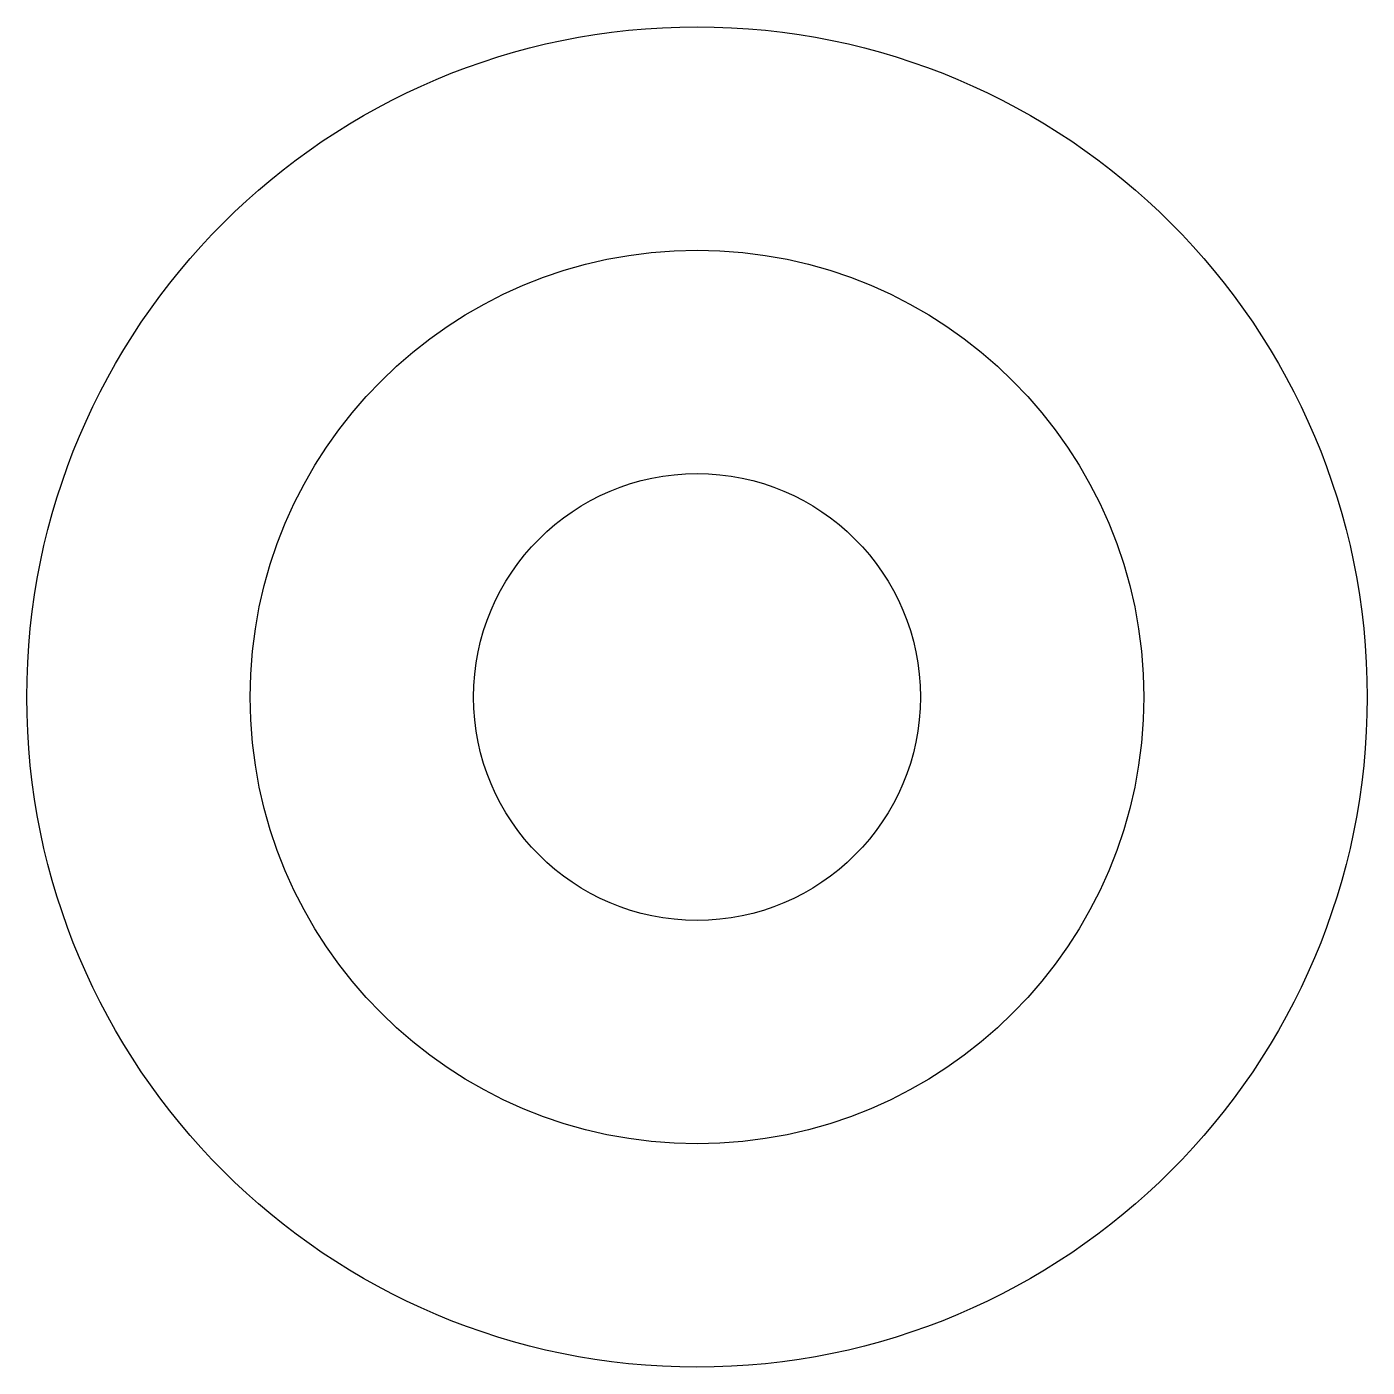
# Model space of a CAD drawing. Header units: metres. Extents: x -60 to 60, y -60 to 60.
import ezdxf

# ---------------------------------------------------------------- set-up
doc = ezdxf.new("R2010")
doc.units = ezdxf.units.M
doc.layers.add('Circles', color=1, linetype='CONTINUOUS')

msp = doc.modelspace()

# ---------------------------------------------------------------- linework, layer by layer
at = {"layer": 'Circles'}
for radius in [60, 40, 20]:
    msp.add_circle((0, 0), radius, dxfattribs=at)

doc.saveas('drawing.dxf')
